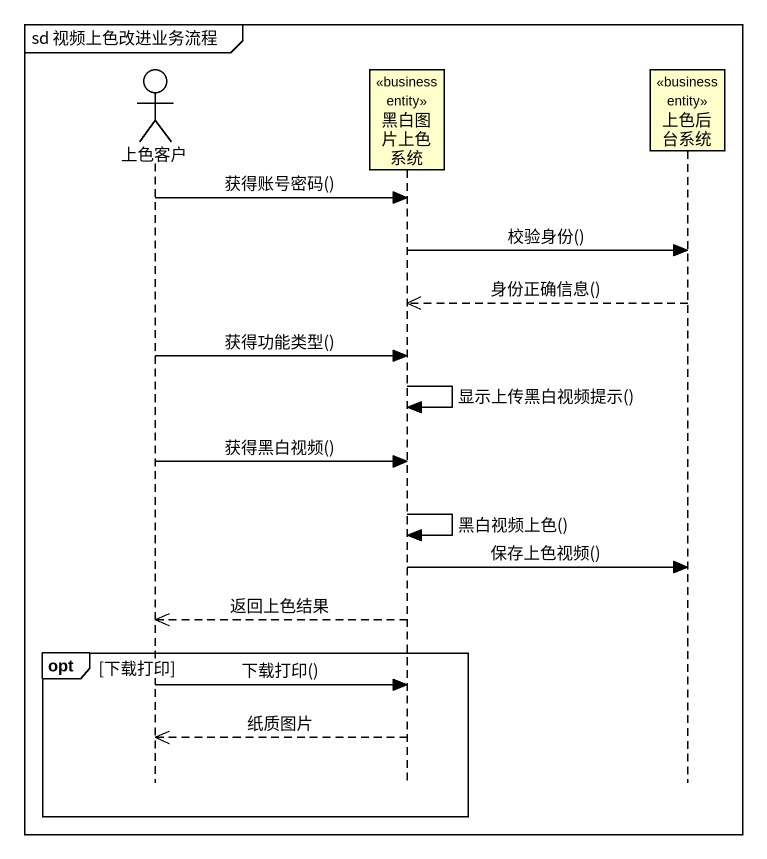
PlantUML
@startuml
mainframe sd 视频上色改进业务流程
hide footbox
actor 上色客户
participant 黑白图片上色系统 <<business entity>>
participant 上色后台系统 <<business entity>>

上色客户 -> 黑白图片上色系统 : 获得账号密码()
黑白图片上色系统 -> 上色后台系统 : 校验身份()
上色后台系统 -->> 黑白图片上色系统 : 身份正确信息()
上色客户 -> 黑白图片上色系统 : 获得功能类型()
黑白图片上色系统 -> 黑白图片上色系统 : 显示上传黑白视频提示()
上色客户 -> 黑白图片上色系统 : 获得黑白视频()
黑白图片上色系统 -> 黑白图片上色系统 : 黑白视频上色()
黑白图片上色系统 -> 上色后台系统 : 保存上色视频()
黑白图片上色系统 -->> 上色客户 : 返回上色结果
opt 下载打印
  上色客户 -> 黑白图片上色系统 : 下载打印()
  黑白图片上色系统 -->> 上色客户 : 纸质图片
end
@enduml
